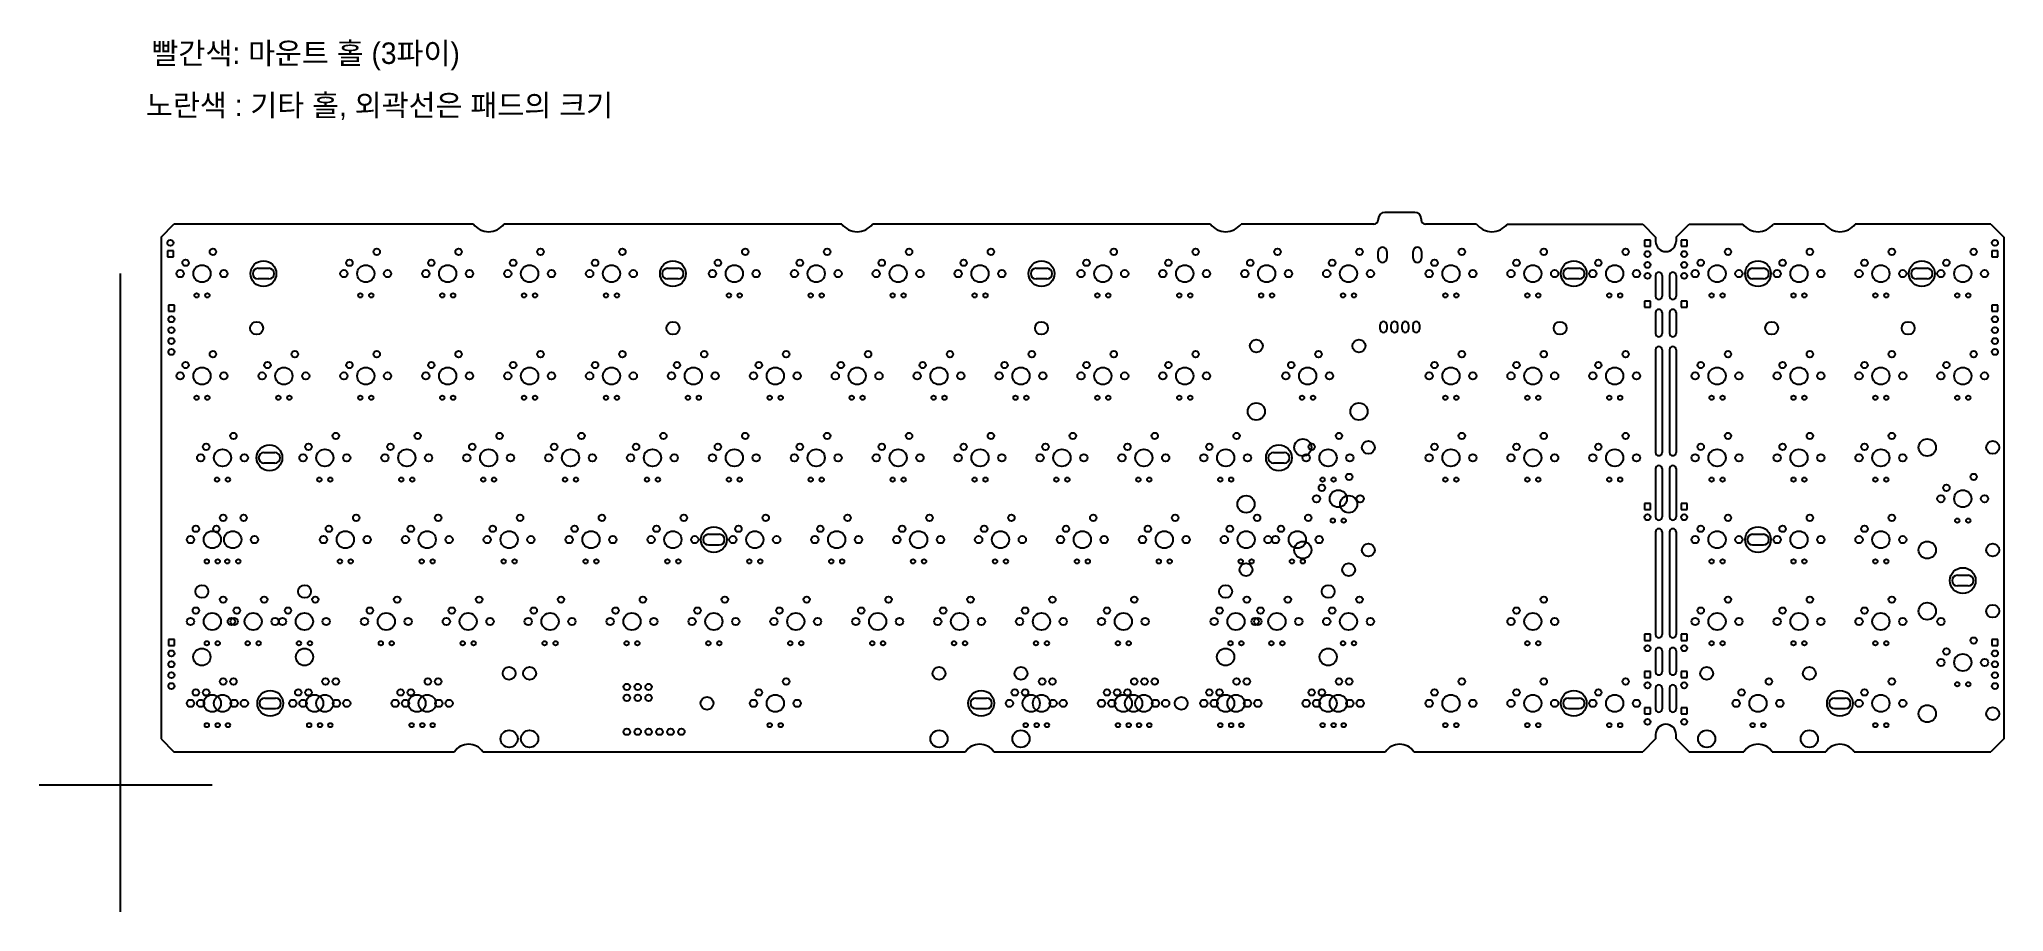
# Model space of a CAD drawing. Header units: millimetres. Extents: x -6 to 451, y -14 to 189.
import ezdxf

# ---------------------------------------------------------------- set-up
doc = ezdxf.new("R2010")
doc.units = ezdxf.units.MM
doc.layers.add('C', color=4, linetype='Continuous')
doc.layers.add('기판1.5t', color=102, linetype='Continuous')
doc.styles.get("Standard").update_dxf_attribs({"font": 'arial.ttf'})

msp = doc.modelspace()

# ---------------------------------------------------------------- linework, layer by layer
at = {"layer": 'C', "color": 3}
for p, q in [((45.12, 135.77), (47.62, 135.77)), ((47.62, 133.29), (45.12, 133.29)), ((140.37, 135.77), (142.87, 135.77)), ((142.87, 133.29), (140.37, 133.29)), ((226.09, 135.77), (228.6, 135.77)), ((228.6, 133.29), (226.09, 133.29)), ((349.92, 135.77), (352.42, 135.77)), ((352.42, 133.29), (349.92, 133.29)), ((392.78, 135.77), (395.29, 135.77)), ((395.29, 133.29), (392.78, 133.29)), ((430.88, 135.77), (433.39, 135.77)), ((433.39, 133.29), (430.88, 133.29)), ((392.78, 73.86), (395.29, 73.86)), ((395.29, 71.37), (392.78, 71.37)), ((440.41, 64.33), (442.91, 64.33)), ((442.91, 61.85), (440.41, 61.85)), ((349.92, 35.76), (352.42, 35.76)), ((352.42, 33.27), (349.92, 33.27)), ((411.83, 35.76), (414.34, 35.76)), ((414.34, 33.27), (411.83, 33.27))]:
    msp.add_line(p, q, dxfattribs=at)
at = {"layer": 'C', "color": 5}
for centre in [(46.37, 134.53), (141.62, 134.53), (227.35, 134.53), (351.17, 134.53), (394.03, 134.53), (432.13, 134.53), (394.03, 72.62), (441.66, 63.09), (351.17, 34.52), (413.08, 34.52)]:
    msp.add_circle(centre, 3, dxfattribs=at)
at = {"layer": 'C', "color": 3}
for centre, start, end in [((45.12, 134.53), 90, 270), ((47.62, 134.53), 270, 90), ((140.37, 134.53), 90, 270), ((142.87, 134.53), 270, 90), ((226.09, 134.53), 90, 270), ((228.6, 134.53), 270, 90), ((349.92, 134.53), 90, 270), ((352.42, 134.53), 270, 90), ((392.78, 134.53), 90, 270), ((395.29, 134.53), 270, 90), ((430.88, 134.53), 90, 270), ((433.39, 134.53), 270, 90), ((392.78, 72.62), 90, 270), ((395.29, 72.62), 270, 90), ((440.41, 63.09), 90, 270), ((442.91, 63.09), 270, 90), ((349.92, 34.52), 90, 270), ((352.42, 34.52), 270, 90), ((411.83, 34.52), 90, 270), ((414.34, 34.52), 270, 90)]:
    msp.add_arc(centre, 1.24, start, end, dxfattribs=at)
at = {"layer": '기판1.5t'}
for p, q in [((305.69, 147.28), (305.69, 147.05)), ((314.19, 148.78), (307.19, 148.78)), ((315.69, 147.28), (315.69, 147.05)), ((22.56, 143.05), (25.56, 146.05)), ((22.56, 143.05), (22.56, 26.26)), ((95.2, 146.05), (25.56, 146.05)), ((180.92, 146.05), (102.32, 146.05)), ((266.65, 146.05), (188.05, 146.05)), ((304.69, 146.05), (273.77, 146.05)), ((328.56, 146.05), (316.69, 146.05)), ((335.68, 146.05), (367.22, 146.05)), ((367.22, 146.05), (370.22, 143.05)), ((370.22, 143.05), (370.22, 142.05)), ((374.98, 143.05), (377.98, 146.05)), ((374.98, 143.05), (374.98, 142.05)), ((377.98, 146.05), (390.47, 146.05)), ((409.52, 146.05), (397.6, 146.05)), ((448.18, 146.05), (416.65, 146.05)), ((448.18, 146.05), (451.18, 143.05)), ((451.18, 143.05), (451.18, 26.26)), ((13.03, 134.53), (13.03, -13.99)), ((22.56, 26.26), (25.56, 23.26)), ((25.56, 23.26), (90.8, 23.26)), ((97.38, 23.26), (209.67, 23.26)), ((216.26, 23.26), (307.4, 23.26)), ((313.98, 23.26), (367.22, 23.26)), ((370.22, 26.26), (367.22, 23.26)), ((370.22, 27.26), (370.22, 26.26)), ((374.98, 26.26), (374.98, 27.26)), ((374.98, 26.26), (377.98, 23.26)), ((377.98, 23.26), (390.74, 23.26)), ((397.33, 23.26), (409.79, 23.26)), ((416.38, 23.26), (448.18, 23.26)), ((451.18, 26.26), (448.18, 23.26)), ((34.47, 15.47), (-5.77, 15.47))]:
    msp.add_line(p, q, dxfattribs=at)
at = {"layer": '기판1.5t', "color": 2}
for p, q in [((369.03, 142.33), (367.63, 142.33)), ((367.63, 142.33), (367.63, 140.93)), ((369.03, 140.93), (369.03, 142.33)), ((377.56, 142.33), (376.16, 142.33)), ((376.16, 142.33), (376.16, 140.93)), ((377.56, 140.93), (377.56, 142.33)), ((25.42, 139.86), (24.02, 139.86)), ((24.02, 139.86), (24.02, 138.46)), ((24.02, 138.46), (25.42, 138.46)), ((25.42, 138.46), (25.42, 139.86)), ((305.66, 138.11), (305.66, 139.71)), ((307.66, 139.71), (307.66, 138.11)), ((313.79, 138.11), (313.79, 139.71)), ((315.79, 139.71), (315.79, 138.11)), ((367.63, 140.93), (369.03, 140.93)), ((376.16, 140.93), (377.56, 140.93)), ((449.85, 139.86), (448.45, 139.86)), ((448.45, 139.86), (448.45, 138.46)), ((448.45, 138.46), (449.85, 138.46)), ((449.85, 138.46), (449.85, 139.86)), ((370.22, 134.1), (370.22, 129.25)), ((371.72, 134.1), (371.72, 129.25)), ((373.47, 134.1), (373.47, 129.25)), ((374.97, 134.1), (374.97, 129.25)), ((369.03, 128.15), (367.63, 128.15)), ((367.63, 128.15), (367.63, 126.75)), ((369.03, 126.75), (369.03, 128.15)), ((377.56, 128.15), (376.16, 128.15)), ((376.16, 128.15), (376.16, 126.75)), ((377.56, 126.75), (377.56, 128.15)), ((25.67, 127.16), (24.27, 127.16)), ((24.27, 127.16), (24.27, 125.76)), ((24.27, 125.76), (25.67, 125.76)), ((25.67, 125.76), (25.67, 127.16)), ((367.63, 126.75), (369.03, 126.75)), ((370.22, 125.46), (370.22, 120.61)), ((371.72, 125.46), (371.72, 120.61)), ((373.47, 125.46), (373.47, 120.61)), ((374.97, 125.46), (374.97, 120.61)), ((376.16, 126.75), (377.56, 126.75)), ((449.85, 127.16), (448.45, 127.16)), ((448.45, 127.16), (448.45, 125.76)), ((448.45, 125.76), (449.85, 125.76)), ((449.85, 125.76), (449.85, 127.16)), ((306.16, 121.62), (306.16, 122.62)), ((307.66, 122.62), (307.66, 121.62)), ((308.7, 121.62), (308.7, 122.62)), ((310.2, 122.62), (310.2, 121.62)), ((311.24, 121.62), (311.24, 122.62)), ((312.74, 122.62), (312.74, 121.62)), ((313.78, 121.62), (313.78, 122.62)), ((315.28, 122.62), (315.28, 121.62)), ((370.22, 116.82), (370.22, 92.92)), ((371.72, 116.82), (371.72, 92.92)), ((373.47, 116.82), (373.47, 92.92)), ((374.97, 116.82), (374.97, 92.92)), ((370.22, 89.14), (370.22, 77.94)), ((371.72, 89.14), (371.72, 77.94)), ((373.47, 89.14), (373.47, 77.94)), ((374.97, 89.14), (374.97, 77.94)), ((369.03, 81.06), (367.63, 81.06)), ((367.63, 81.06), (367.63, 79.66)), ((367.63, 79.66), (369.03, 79.66)), ((369.03, 79.66), (369.03, 81.06)), ((377.56, 81.06), (376.16, 81.06)), ((376.16, 81.06), (376.16, 79.66)), ((376.16, 79.66), (377.56, 79.66)), ((377.56, 79.66), (377.56, 81.06)), ((370.22, 74.41), (370.22, 50.51)), ((371.72, 74.41), (371.72, 50.51)), ((373.47, 74.41), (373.47, 50.51)), ((374.97, 74.41), (374.97, 50.51)), ((369.03, 50.58), (367.63, 50.58)), ((367.63, 50.58), (367.63, 49.18)), ((369.03, 49.18), (369.03, 50.58)), ((377.56, 50.58), (376.16, 50.58)), ((376.16, 50.58), (376.16, 49.18)), ((377.56, 49.18), (377.56, 50.58)), ((25.67, 49.39), (24.27, 49.39)), ((24.27, 49.39), (24.27, 47.99)), ((24.27, 47.99), (25.67, 47.99)), ((25.67, 47.99), (25.67, 49.39)), ((367.63, 49.18), (369.03, 49.18)), ((370.22, 46.72), (370.22, 41.87)), ((371.72, 46.72), (371.72, 41.87)), ((373.47, 46.72), (373.47, 41.87)), ((374.97, 46.72), (374.97, 41.87)), ((376.16, 49.18), (377.56, 49.18)), ((449.85, 49.39), (448.45, 49.39)), ((448.45, 49.39), (448.45, 47.99)), ((448.45, 47.99), (449.85, 47.99)), ((449.85, 47.99), (449.85, 49.39)), ((369.03, 41.95), (367.63, 41.95)), ((367.63, 41.95), (367.63, 40.55)), ((369.03, 40.55), (369.03, 41.95)), ((377.56, 41.95), (376.16, 41.95)), ((376.16, 41.95), (376.16, 40.55)), ((377.56, 40.55), (377.56, 41.95)), ((367.63, 40.55), (369.03, 40.55)), ((370.22, 38.08), (370.22, 33.23)), ((371.72, 38.08), (371.72, 33.23)), ((373.47, 38.08), (373.47, 33.23)), ((374.97, 38.08), (374.97, 33.23)), ((376.16, 40.55), (377.56, 40.55)), ((369.03, 33.44), (367.63, 33.44)), ((367.63, 33.44), (367.63, 32.04)), ((367.63, 32.04), (369.03, 32.04)), ((369.03, 32.04), (369.03, 33.44)), ((377.56, 33.44), (376.16, 33.44)), ((376.16, 33.44), (376.16, 32.04)), ((376.16, 32.04), (377.56, 32.04)), ((377.56, 32.04), (377.56, 33.44))]:
    msp.add_line(p, q, dxfattribs=at)
at = {"layer": '기판1.5t', "color": 3}
for p, q in [((46.5, 92.91), (49.01, 92.91)), ((281.33, 92.91), (283.84, 92.91)), ((49.01, 90.42), (46.5, 90.42)), ((283.84, 90.42), (281.33, 90.42)), ((149.89, 73.86), (152.4, 73.86)), ((152.4, 71.37), (149.89, 71.37)), ((46.71, 35.76), (49.21, 35.76)), ((49.21, 33.27), (46.71, 33.27)), ((212.08, 35.76), (214.59, 35.76)), ((214.59, 33.27), (212.08, 33.27)), ((349.92, 35.76), (352.42, 35.76)), ((352.42, 33.27), (349.92, 33.27))]:
    msp.add_line(p, q, dxfattribs=at)
at = {"layer": '기판1.5t', "color": 2}
for centre, radius in [((24.72, 141.7), 0.7), ((449.15, 141.7), 0.7), ((368.33, 139.09), 0.7), ((368.33, 136.55), 0.7), ((376.86, 139.09), 0.7), ((376.86, 136.55), 0.7), ((368.33, 134.01), 0.7), ((376.86, 134.01), 0.7), ((24.97, 123.92), 0.7), ((449.15, 123.92), 0.7), ((24.97, 121.38), 0.7), ((24.97, 118.84), 0.7), ((449.15, 121.38), 0.7), ((449.15, 118.84), 0.7), ((24.97, 116.3), 0.7), ((449.15, 116.3), 0.7), ((368.33, 77.82), 0.7), ((376.86, 77.82), 0.7), ((24.97, 46.15), 0.7), ((368.33, 47.34), 0.7), ((376.86, 47.34), 0.7), ((449.15, 46.15), 0.7), ((24.97, 43.61), 0.7), ((24.97, 41.07), 0.7), ((449.15, 43.61), 0.7), ((449.15, 41.07), 0.7), ((24.97, 38.53), 0.7), ((130.89, 38.33), 0.75), ((133.43, 38.33), 0.75), ((135.97, 38.33), 0.75), ((368.33, 38.71), 0.7), ((376.86, 38.71), 0.7), ((449.15, 38.53), 0.7), ((130.89, 35.79), 0.75), ((133.43, 35.79), 0.75), ((135.97, 35.79), 0.75), ((130.89, 27.91), 0.75), ((133.43, 27.91), 0.75), ((135.97, 27.91), 0.75), ((138.51, 27.91), 0.75), ((141.05, 27.91), 0.75), ((143.59, 27.91), 0.75), ((368.33, 30.2), 0.7), ((376.86, 30.2), 0.7)]:
    msp.add_circle(centre, radius, dxfattribs=at)
at = {"layer": '기판1.5t'}
for centre, radius in [((28.27, 137.07), 0.75), ((34.62, 139.61), 0.75), ((66.37, 137.07), 0.75), ((72.72, 139.61), 0.75), ((85.42, 137.07), 0.75), ((91.77, 139.61), 0.75), ((104.47, 137.07), 0.75), ((110.82, 139.61), 0.75), ((123.52, 137.07), 0.75), ((129.87, 139.61), 0.75), ((152.1, 137.07), 0.75), ((158.45, 139.61), 0.75), ((171.15, 137.07), 0.75), ((177.5, 139.61), 0.75), ((190.2, 137.07), 0.75), ((196.55, 139.61), 0.75), ((209.25, 137.07), 0.75), ((215.6, 139.61), 0.75), ((237.82, 137.07), 0.75), ((244.17, 139.61), 0.75), ((256.87, 137.07), 0.75), ((263.22, 139.61), 0.75), ((275.92, 137.07), 0.75), ((282.27, 139.61), 0.75), ((294.97, 137.07), 0.75), ((301.32, 139.61), 0.75), ((318.79, 137.07), 0.75), ((325.14, 139.61), 0.75), ((337.84, 137.07), 0.75), ((344.19, 139.61), 0.75), ((356.89, 137.07), 0.75), ((363.24, 139.61), 0.75), ((380.7, 137.07), 0.75), ((387.05, 139.61), 0.75), ((399.75, 137.07), 0.75), ((406.1, 139.61), 0.75), ((418.8, 137.07), 0.75), ((425.15, 139.61), 0.75), ((437.85, 137.07), 0.75), ((444.2, 139.61), 0.75), ((27, 134.53), 0.85), ((32.08, 134.53), 2), ((37.16, 134.53), 0.85), ((65.1, 134.53), 0.85), ((70.18, 134.53), 2), ((75.26, 134.53), 0.85), ((84.15, 134.53), 0.85), ((89.23, 134.53), 2), ((94.31, 134.53), 0.85), ((103.2, 134.53), 0.85), ((108.28, 134.53), 2), ((113.36, 134.53), 0.85), ((122.25, 134.53), 0.85), ((127.33, 134.53), 2), ((132.41, 134.53), 0.85), ((150.83, 134.53), 0.85), ((155.91, 134.53), 2), ((160.99, 134.53), 0.85), ((169.88, 134.53), 0.85), ((174.96, 134.53), 2), ((180.04, 134.53), 0.85), ((188.93, 134.53), 0.85), ((194.01, 134.53), 2), ((199.09, 134.53), 0.85), ((207.98, 134.53), 0.85), ((213.06, 134.53), 2), ((218.14, 134.53), 0.85), ((236.55, 134.53), 0.85), ((241.63, 134.53), 2), ((246.71, 134.53), 0.85), ((255.6, 134.53), 0.85), ((260.68, 134.53), 2), ((265.76, 134.53), 0.85), ((274.65, 134.53), 0.85), ((279.73, 134.53), 2), ((284.81, 134.53), 0.85), ((293.7, 134.53), 0.85), ((298.78, 134.53), 2), ((303.86, 134.53), 0.85), ((317.52, 134.53), 0.85), ((322.6, 134.53), 2), ((327.68, 134.53), 0.85), ((336.57, 134.53), 0.85), ((341.65, 134.53), 2), ((346.73, 134.53), 0.85), ((355.62, 134.53), 0.85), ((360.7, 134.53), 2), ((365.78, 134.53), 0.85), ((379.43, 134.53), 0.85), ((384.51, 134.53), 2), ((389.59, 134.53), 0.85), ((398.48, 134.53), 0.85), ((403.56, 134.53), 2), ((408.64, 134.53), 0.85), ((417.53, 134.53), 0.85), ((422.61, 134.53), 2), ((427.69, 134.53), 0.85), ((436.58, 134.53), 0.85), ((441.66, 134.53), 2), ((446.74, 134.53), 0.85), ((30.81, 129.45), 0.5), ((33.35, 129.45), 0.5), ((68.91, 129.45), 0.5), ((71.45, 129.45), 0.5), ((87.96, 129.45), 0.5), ((90.5, 129.45), 0.5), ((107.01, 129.45), 0.5), ((109.55, 129.45), 0.5), ((126.06, 129.45), 0.5), ((128.6, 129.45), 0.5), ((154.64, 129.45), 0.5), ((157.18, 129.45), 0.5), ((173.69, 129.45), 0.5), ((176.23, 129.45), 0.5), ((192.74, 129.45), 0.5), ((195.28, 129.45), 0.5), ((211.79, 129.45), 0.5), ((214.33, 129.45), 0.5), ((240.36, 129.45), 0.5), ((242.9, 129.45), 0.5), ((259.41, 129.45), 0.5), ((261.95, 129.45), 0.5), ((278.46, 129.45), 0.5), ((281, 129.45), 0.5), ((297.51, 129.45), 0.5), ((300.05, 129.45), 0.5), ((321.33, 129.45), 0.5), ((323.87, 129.45), 0.5), ((340.38, 129.45), 0.5), ((342.92, 129.45), 0.5), ((359.43, 129.45), 0.5), ((361.97, 129.45), 0.5), ((383.24, 129.45), 0.5), ((385.78, 129.45), 0.5), ((402.29, 129.45), 0.5), ((404.83, 129.45), 0.5), ((421.34, 129.45), 0.5), ((423.88, 129.45), 0.5), ((440.39, 129.45), 0.5), ((442.93, 129.45), 0.5), ((277.32, 117.7), 1.5), ((301.2, 117.7), 1.5), ((34.62, 115.8), 0.75), ((53.67, 115.8), 0.75), ((72.72, 115.8), 0.75), ((91.77, 115.8), 0.75), ((110.82, 115.8), 0.75), ((129.87, 115.8), 0.75), ((148.92, 115.8), 0.75), ((167.97, 115.8), 0.75), ((187.02, 115.8), 0.75), ((206.07, 115.8), 0.75), ((225.12, 115.8), 0.75), ((244.17, 115.8), 0.75), ((263.22, 115.8), 0.75), ((291.8, 115.8), 0.75), ((325.14, 115.8), 0.75), ((344.19, 115.8), 0.75), ((363.24, 115.8), 0.75), ((387.05, 115.8), 0.75), ((406.1, 115.8), 0.75), ((425.15, 115.8), 0.75), ((444.2, 115.8), 0.75), ((27, 110.72), 0.85), ((28.27, 113.26), 0.75), ((32.08, 110.72), 2), ((37.16, 110.72), 0.85), ((46.05, 110.72), 0.85), ((47.32, 113.26), 0.75), ((51.13, 110.72), 2), ((56.21, 110.72), 0.85), ((65.1, 110.72), 0.85), ((66.37, 113.26), 0.75), ((70.18, 110.72), 2), ((75.26, 110.72), 0.85), ((84.15, 110.72), 0.85), ((85.42, 113.26), 0.75), ((89.23, 110.72), 2), ((94.31, 110.72), 0.85), ((103.2, 110.72), 0.85), ((104.47, 113.26), 0.75), ((108.28, 110.72), 2), ((113.36, 110.72), 0.85), ((122.25, 110.72), 0.85), ((123.52, 113.26), 0.75), ((127.33, 110.72), 2), ((132.41, 110.72), 0.85), ((141.3, 110.72), 0.85), ((142.57, 113.26), 0.75), ((146.38, 110.72), 2), ((151.46, 110.72), 0.85), ((160.35, 110.72), 0.85), ((161.62, 113.26), 0.75), ((165.43, 110.72), 2), ((170.51, 110.72), 0.85), ((179.4, 110.72), 0.85), ((180.67, 113.26), 0.75), ((184.48, 110.72), 2), ((189.56, 110.72), 0.85), ((198.45, 110.72), 0.85), ((199.72, 113.26), 0.75), ((203.53, 110.72), 2), ((208.61, 110.72), 0.85), ((217.5, 110.72), 0.85), ((218.77, 113.26), 0.75), ((222.58, 110.72), 2), ((227.66, 110.72), 0.85), ((236.55, 110.72), 0.85), ((237.82, 113.26), 0.75), ((241.63, 110.72), 2), ((246.71, 110.72), 0.85), ((255.6, 110.72), 0.85), ((256.87, 113.26), 0.75), ((260.68, 110.72), 2), ((265.76, 110.72), 0.85), ((284.18, 110.72), 0.85), ((285.45, 113.26), 0.75), ((289.26, 110.72), 2), ((294.34, 110.72), 0.85), ((317.52, 110.72), 0.85), ((318.79, 113.26), 0.75), ((322.6, 110.72), 2), ((327.68, 110.72), 0.85), ((336.57, 110.72), 0.85), ((337.84, 113.26), 0.75), ((341.65, 110.72), 2), ((346.73, 110.72), 0.85), ((355.62, 110.72), 0.85), ((356.89, 113.26), 0.75), ((360.7, 110.72), 2), ((365.78, 110.72), 0.85), ((379.43, 110.72), 0.85), ((380.7, 113.26), 0.75), ((384.51, 110.72), 2), ((389.59, 110.72), 0.85), ((398.48, 110.72), 0.85), ((399.75, 113.26), 0.75), ((403.56, 110.72), 2), ((408.64, 110.72), 0.85), ((417.53, 110.72), 0.85), ((418.8, 113.26), 0.75), ((422.61, 110.72), 2), ((427.69, 110.72), 0.85), ((436.58, 110.72), 0.85), ((437.85, 113.26), 0.75), ((441.66, 110.72), 2), ((446.74, 110.72), 0.85), ((30.81, 105.64), 0.5), ((33.35, 105.64), 0.5), ((49.86, 105.64), 0.5), ((52.4, 105.64), 0.5), ((68.91, 105.64), 0.5), ((71.45, 105.64), 0.5), ((87.96, 105.64), 0.5), ((90.5, 105.64), 0.5), ((107.01, 105.64), 0.5), ((109.55, 105.64), 0.5), ((126.06, 105.64), 0.5), ((128.6, 105.64), 0.5), ((145.11, 105.64), 0.5), ((147.65, 105.64), 0.5), ((164.16, 105.64), 0.5), ((166.7, 105.64), 0.5), ((183.21, 105.64), 0.5), ((185.75, 105.64), 0.5), ((202.26, 105.64), 0.5), ((204.8, 105.64), 0.5), ((221.31, 105.64), 0.5), ((223.85, 105.64), 0.5), ((240.36, 105.64), 0.5), ((242.9, 105.64), 0.5), ((259.41, 105.64), 0.5), ((261.95, 105.64), 0.5), ((287.99, 105.64), 0.5), ((290.53, 105.64), 0.5), ((321.33, 105.64), 0.5), ((323.87, 105.64), 0.5), ((340.38, 105.64), 0.5), ((342.92, 105.64), 0.5), ((359.43, 105.64), 0.5), ((361.97, 105.64), 0.5), ((383.24, 105.64), 0.5), ((385.78, 105.64), 0.5), ((402.29, 105.64), 0.5), ((404.83, 105.64), 0.5), ((421.34, 105.64), 0.5), ((423.88, 105.64), 0.5), ((440.39, 105.64), 0.5), ((442.93, 105.64), 0.5), ((277.32, 102.46), 2), ((301.2, 102.46), 2), ((39.39, 96.75), 0.75), ((63.2, 96.75), 0.75), ((82.25, 96.75), 0.75), ((101.3, 96.75), 0.75), ((120.35, 96.75), 0.75), ((139.4, 96.75), 0.75), ((158.45, 96.75), 0.75), ((177.5, 96.75), 0.75), ((196.55, 96.75), 0.75), ((215.6, 96.75), 0.75), ((234.65, 96.75), 0.75), ((253.7, 96.75), 0.75), ((272.75, 96.75), 0.75), ((288.15, 94.08), 2), ((296.56, 96.75), 0.75), ((325.14, 96.75), 0.75), ((344.19, 96.75), 0.75), ((363.24, 96.75), 0.75), ((387.05, 96.75), 0.75), ((406.1, 96.75), 0.75), ((425.15, 96.75), 0.75), ((433.4, 94.08), 2), ((31.77, 91.67), 0.85), ((33.04, 94.21), 0.75), ((36.85, 91.67), 2), ((41.93, 91.67), 0.85), ((55.58, 91.67), 0.85), ((56.85, 94.21), 0.75), ((60.66, 91.67), 2), ((65.74, 91.67), 0.85), ((74.63, 91.67), 0.85), ((75.9, 94.21), 0.75), ((79.71, 91.67), 2), ((84.79, 91.67), 0.85), ((93.68, 91.67), 0.85), ((94.95, 94.21), 0.75), ((98.76, 91.67), 2), ((103.84, 91.67), 0.85), ((112.73, 91.67), 0.85), ((114, 94.21), 0.75), ((117.81, 91.67), 2), ((122.89, 91.67), 0.85), ((131.78, 91.67), 0.85), ((133.05, 94.21), 0.75), ((136.86, 91.67), 2), ((141.94, 91.67), 0.85), ((150.83, 91.67), 0.85), ((152.1, 94.21), 0.75), ((155.91, 91.67), 2), ((160.99, 91.67), 0.85), ((169.88, 91.67), 0.85), ((171.15, 94.21), 0.75), ((174.96, 91.67), 2), ((180.04, 91.67), 0.85), ((188.93, 91.67), 0.85), ((190.2, 94.21), 0.75), ((194.01, 91.67), 2), ((199.09, 91.67), 0.85), ((207.98, 91.67), 0.85), ((209.25, 94.21), 0.75), ((213.06, 91.67), 2), ((218.14, 91.67), 0.85), ((227.03, 91.67), 0.85), ((228.3, 94.21), 0.75), ((232.11, 91.67), 2), ((237.19, 91.67), 0.85), ((246.08, 91.67), 0.85), ((247.35, 94.21), 0.75), ((251.16, 91.67), 2), ((256.24, 91.67), 0.85), ((265.13, 91.67), 0.85), ((266.4, 94.21), 0.75), ((270.21, 91.67), 2), ((275.29, 91.67), 0.85), ((288.94, 91.67), 0.85), ((290.21, 94.21), 0.75), ((294.02, 91.67), 2), ((299.1, 91.67), 0.85), ((303.39, 94.08), 1.5), ((317.52, 91.67), 0.85), ((318.79, 94.21), 0.75), ((322.6, 91.67), 2), ((327.68, 91.67), 0.85), ((336.57, 91.67), 0.85), ((337.84, 94.21), 0.75), ((341.65, 91.67), 2), ((346.73, 91.67), 0.85), ((355.62, 91.67), 0.85), ((356.89, 94.21), 0.75), ((360.7, 91.67), 2), ((365.78, 91.67), 0.85), ((379.43, 91.67), 0.85), ((380.7, 94.21), 0.75), ((384.51, 91.67), 2), ((389.59, 91.67), 0.85), ((398.48, 91.67), 0.85), ((399.75, 94.21), 0.75), ((403.56, 91.67), 2), ((408.64, 91.67), 0.85), ((417.53, 91.67), 0.85), ((418.8, 94.21), 0.75), ((422.61, 91.67), 2), ((427.69, 91.67), 0.85), ((448.64, 94.08), 1.5), ((35.58, 86.59), 0.5), ((38.12, 86.59), 0.5), ((59.39, 86.59), 0.5), ((61.93, 86.59), 0.5), ((78.44, 86.59), 0.5), ((80.98, 86.59), 0.5), ((97.49, 86.59), 0.5), ((100.03, 86.59), 0.5), ((116.54, 86.59), 0.5), ((119.08, 86.59), 0.5), ((135.59, 86.59), 0.5), ((138.13, 86.59), 0.5), ((154.64, 86.59), 0.5), ((157.18, 86.59), 0.5), ((173.69, 86.59), 0.5), ((176.23, 86.59), 0.5), ((192.74, 86.59), 0.5), ((195.28, 86.59), 0.5), ((211.79, 86.59), 0.5), ((214.33, 86.59), 0.5), ((230.84, 86.59), 0.5), ((233.38, 86.59), 0.5), ((249.89, 86.59), 0.5), ((252.43, 86.59), 0.5), ((268.94, 86.59), 0.5), ((271.48, 86.59), 0.5), ((292.75, 86.59), 0.5), ((295.29, 86.59), 0.5), ((298.94, 87.22), 0.75), ((321.33, 86.59), 0.5), ((323.87, 86.59), 0.5), ((340.38, 86.59), 0.5), ((342.92, 86.59), 0.5), ((359.43, 86.59), 0.5), ((361.97, 86.59), 0.5), ((383.24, 86.59), 0.5), ((385.78, 86.59), 0.5), ((402.29, 86.59), 0.5), ((404.83, 86.59), 0.5), ((421.34, 86.59), 0.5), ((423.88, 86.59), 0.5), ((444.2, 87.22), 0.75), ((274.94, 80.87), 2), ((291.32, 82.14), 0.85), ((292.59, 84.68), 0.75), ((296.4, 82.14), 2), ((298.82, 80.87), 2), ((301.48, 82.14), 0.85), ((436.58, 82.14), 0.85), ((437.85, 84.68), 0.75), ((441.66, 82.14), 2), ((446.74, 82.14), 0.85), ((37.01, 77.7), 0.75), ((41.77, 77.7), 0.75), ((67.96, 77.7), 0.75), ((87.01, 77.7), 0.75), ((106.06, 77.7), 0.75), ((125.11, 77.7), 0.75), ((144.16, 77.7), 0.75), ((163.21, 77.7), 0.75), ((182.26, 77.7), 0.75), ((201.31, 77.7), 0.75), ((220.36, 77.7), 0.75), ((239.41, 77.7), 0.75), ((258.46, 77.7), 0.75), ((277.51, 77.7), 0.75), ((289.42, 77.7), 0.75), ((387.05, 77.7), 0.75), ((406.1, 77.7), 0.75), ((425.15, 77.7), 0.75), ((29.39, 72.62), 0.85), ((30.66, 75.16), 0.75), ((34.47, 72.62), 2), ((35.42, 75.16), 0.75), ((39.23, 72.62), 2), ((44.31, 72.62), 0.85), ((60.34, 72.62), 0.85), ((61.61, 75.16), 0.75), ((65.42, 72.62), 2), ((70.5, 72.62), 0.85), ((79.39, 72.62), 0.85), ((80.66, 75.16), 0.75), ((84.47, 72.62), 2), ((89.55, 72.62), 0.85), ((98.44, 72.62), 0.85), ((99.71, 75.16), 0.75), ((103.52, 72.62), 2), ((108.6, 72.62), 0.85), ((117.49, 72.62), 0.85), ((118.76, 75.16), 0.75), ((122.57, 72.62), 2), ((127.65, 72.62), 0.85), ((136.54, 72.62), 0.85), ((137.81, 75.16), 0.75), ((141.62, 72.62), 2), ((146.7, 72.62), 0.85), ((155.59, 72.62), 0.85), ((156.86, 75.16), 0.75), ((160.67, 72.62), 2), ((165.75, 72.62), 0.85), ((174.64, 72.62), 0.85), ((175.91, 75.16), 0.75), ((179.72, 72.62), 2), ((184.8, 72.62), 0.85), ((193.69, 72.62), 0.85), ((194.96, 75.16), 0.75), ((198.77, 72.62), 2), ((203.85, 72.62), 0.85), ((212.74, 72.62), 0.85), ((214.01, 75.16), 0.75), ((217.82, 72.62), 2), ((222.9, 72.62), 0.85), ((231.79, 72.62), 0.85), ((233.06, 75.16), 0.75), ((236.87, 72.62), 2), ((241.95, 72.62), 0.85), ((250.84, 72.62), 0.85), ((252.11, 75.16), 0.75), ((255.92, 72.62), 2), ((261, 72.62), 0.85), ((269.89, 72.62), 0.85), ((271.16, 75.16), 0.75), ((274.97, 72.62), 2), ((280.05, 72.62), 0.85), ((281.8, 72.62), 0.85), ((283.07, 75.16), 0.75), ((286.88, 72.62), 2), ((291.96, 72.62), 0.85), ((295.13, 77.06), 0.5), ((297.67, 77.06), 0.5), ((379.43, 72.62), 0.85), ((380.7, 75.16), 0.75), ((384.51, 72.62), 2), ((389.59, 72.62), 0.85), ((398.48, 72.62), 0.85), ((399.75, 75.16), 0.75), ((403.56, 72.62), 2), ((408.64, 72.62), 0.85), ((417.53, 72.62), 0.85), ((418.8, 75.16), 0.75), ((422.61, 72.62), 2), ((427.69, 72.62), 0.85), ((440.39, 77.06), 0.5), ((442.93, 77.06), 0.5), ((288.15, 70.2), 2), ((303.39, 70.2), 1.5), ((433.4, 70.2), 2), ((448.64, 70.2), 1.5), ((33.2, 67.54), 0.5), ((35.74, 67.54), 0.5), ((37.96, 67.54), 0.5), ((40.5, 67.54), 0.5), ((64.15, 67.54), 0.5), ((66.69, 67.54), 0.5), ((83.2, 67.54), 0.5), ((85.74, 67.54), 0.5), ((102.25, 67.54), 0.5), ((104.79, 67.54), 0.5), ((121.3, 67.54), 0.5), ((123.84, 67.54), 0.5), ((140.35, 67.54), 0.5), ((142.89, 67.54), 0.5), ((159.4, 67.54), 0.5), ((161.94, 67.54), 0.5), ((178.45, 67.54), 0.5), ((180.99, 67.54), 0.5), ((197.5, 67.54), 0.5), ((200.04, 67.54), 0.5), ((216.55, 67.54), 0.5), ((219.09, 67.54), 0.5), ((235.6, 67.54), 0.5), ((238.14, 67.54), 0.5), ((254.65, 67.54), 0.5), ((257.19, 67.54), 0.5), ((273.7, 67.54), 0.5), ((274.94, 65.63), 1.5), ((276.24, 67.54), 0.5), ((285.61, 67.54), 0.5), ((288.15, 67.54), 0.5), ((298.82, 65.63), 1.5), ((383.24, 67.54), 0.5), ((385.78, 67.54), 0.5), ((402.29, 67.54), 0.5), ((404.83, 67.54), 0.5), ((421.34, 67.54), 0.5), ((423.88, 67.54), 0.5), ((32.05, 60.55), 1.5), ((55.93, 60.55), 1.5), ((270.18, 60.55), 1.5), ((294.05, 60.55), 1.5), ((30.66, 56.11), 0.75), ((34.47, 53.57), 2), ((37.01, 58.65), 0.75), ((40.18, 56.11), 0.75), ((43.99, 53.57), 2), ((46.53, 58.65), 0.75), ((52.09, 56.11), 0.75), ((55.9, 53.57), 2), ((58.44, 58.65), 0.75), ((71.14, 56.11), 0.75), ((74.95, 53.57), 2), ((77.49, 58.65), 0.75), ((90.19, 56.11), 0.75), ((94, 53.57), 2), ((96.54, 58.65), 0.75), ((109.24, 56.11), 0.75), ((113.05, 53.57), 2), ((115.59, 58.65), 0.75), ((128.29, 56.11), 0.75), ((132.1, 53.57), 2), ((134.64, 58.65), 0.75), ((147.34, 56.11), 0.75), ((151.15, 53.57), 2), ((153.69, 58.65), 0.75), ((166.39, 56.11), 0.75), ((170.2, 53.57), 2), ((172.74, 58.65), 0.75), ((185.44, 56.11), 0.75), ((189.25, 53.57), 2), ((191.79, 58.65), 0.75), ((204.49, 56.11), 0.75), ((208.3, 53.57), 2), ((210.84, 58.65), 0.75), ((223.54, 56.11), 0.75), ((227.35, 53.57), 2), ((229.89, 58.65), 0.75), ((242.59, 56.11), 0.75), ((246.4, 53.57), 2), ((248.94, 58.65), 0.75), ((268.78, 56.11), 0.75), ((272.59, 53.57), 2), ((275.13, 58.65), 0.75), ((278.31, 56.11), 0.75), ((282.12, 53.57), 2), ((284.66, 58.65), 0.75), ((294.97, 56.11), 0.75), ((298.78, 53.57), 2), ((301.32, 58.65), 0.75), ((337.84, 56.11), 0.75), ((341.65, 53.57), 2), ((344.19, 58.65), 0.75), ((380.7, 56.11), 0.75), ((384.51, 53.57), 2), ((387.05, 58.65), 0.75), ((399.75, 56.11), 0.75), ((403.56, 53.57), 2), ((406.1, 58.65), 0.75), ((418.8, 56.11), 0.75), ((422.61, 53.57), 2), ((425.15, 58.65), 0.75), ((433.4, 55.98), 2), ((448.64, 55.98), 1.5), ((29.39, 53.57), 0.85), ((38.91, 53.57), 0.85), ((39.55, 53.57), 0.85), ((49.07, 53.57), 0.85), ((50.82, 53.57), 0.85), ((60.98, 53.57), 0.85), ((69.87, 53.57), 0.85), ((80.03, 53.57), 0.85), ((88.92, 53.57), 0.85), ((99.08, 53.57), 0.85), ((107.97, 53.57), 0.85), ((118.13, 53.57), 0.85), ((127.02, 53.57), 0.85), ((137.18, 53.57), 0.85), ((146.07, 53.57), 0.85), ((156.23, 53.57), 0.85), ((165.12, 53.57), 0.85), ((175.28, 53.57), 0.85), ((184.17, 53.57), 0.85), ((194.33, 53.57), 0.85), ((203.22, 53.57), 0.85), ((213.38, 53.57), 0.85), ((222.27, 53.57), 0.85), ((232.43, 53.57), 0.85), ((241.32, 53.57), 0.85), ((251.48, 53.57), 0.85), ((267.51, 53.57), 0.85), ((277.04, 53.57), 0.85), ((277.67, 53.57), 0.85), ((287.2, 53.57), 0.85), ((293.7, 53.57), 0.85), ((303.86, 53.57), 0.85), ((336.57, 53.57), 0.85), ((346.73, 53.57), 0.85), ((379.43, 53.57), 0.85), ((389.59, 53.57), 0.85), ((398.48, 53.57), 0.85), ((408.64, 53.57), 0.85), ((417.53, 53.57), 0.85), ((427.69, 53.57), 0.85), ((436.58, 53.57), 0.85), ((32.05, 45.31), 2), ((33.2, 48.49), 0.5), ((35.74, 48.49), 0.5), ((42.72, 48.49), 0.5), ((45.26, 48.49), 0.5), ((55.93, 45.31), 2), ((54.63, 48.49), 0.5), ((57.17, 48.49), 0.5), ((73.68, 48.49), 0.5), ((76.22, 48.49), 0.5), ((92.73, 48.49), 0.5), ((95.27, 48.49), 0.5), ((111.78, 48.49), 0.5), ((114.32, 48.49), 0.5), ((130.83, 48.49), 0.5), ((133.37, 48.49), 0.5), ((149.88, 48.49), 0.5), ((152.42, 48.49), 0.5), ((168.93, 48.49), 0.5), ((171.47, 48.49), 0.5), ((187.98, 48.49), 0.5), ((190.52, 48.49), 0.5), ((207.03, 48.49), 0.5), ((209.57, 48.49), 0.5), ((226.08, 48.49), 0.5), ((228.62, 48.49), 0.5), ((245.13, 48.49), 0.5), ((247.67, 48.49), 0.5), ((270.18, 45.31), 2), ((271.32, 48.49), 0.5), ((273.86, 48.49), 0.5), ((280.85, 48.49), 0.5), ((283.39, 48.49), 0.5), ((294.05, 45.31), 2), ((297.51, 48.49), 0.5), ((300.05, 48.49), 0.5), ((340.38, 48.49), 0.5), ((342.92, 48.49), 0.5), ((383.24, 48.49), 0.5), ((385.78, 48.49), 0.5), ((402.29, 48.49), 0.5), ((404.83, 48.49), 0.5), ((421.34, 48.49), 0.5), ((423.88, 48.49), 0.5), ((437.85, 46.58), 0.75), ((441.66, 44.04), 2), ((444.2, 49.12), 0.75), ((103.52, 41.5), 1.5), ((108.28, 41.5), 1.5), ((203.53, 41.5), 1.5), ((222.58, 41.5), 1.5), ((382.1, 41.5), 1.5), ((405.97, 41.5), 1.5), ((436.58, 44.04), 0.85), ((446.74, 44.04), 0.85), ((30.66, 37.06), 0.75), ((33.04, 37.06), 0.75), ((37.01, 39.6), 0.75), ((39.39, 39.6), 0.75), ((54.47, 37.06), 0.75), ((56.85, 37.06), 0.75), ((60.82, 39.6), 0.75), ((63.2, 39.6), 0.75), ((78.28, 37.06), 0.75), ((80.66, 37.06), 0.75), ((84.63, 39.6), 0.75), ((87.01, 39.6), 0.75), ((161.62, 37.06), 0.75), ((167.97, 39.6), 0.75), ((221.16, 37.06), 0.75), ((223.54, 37.06), 0.75), ((227.51, 39.6), 0.75), ((229.89, 39.6), 0.75), ((242.59, 37.06), 0.75), ((244.97, 37.06), 0.75), ((247.35, 37.06), 0.75), ((248.94, 39.6), 0.75), ((251.32, 39.6), 0.75), ((253.7, 39.6), 0.75), ((266.4, 37.06), 0.75), ((268.78, 37.06), 0.75), ((272.75, 39.6), 0.75), ((275.13, 39.6), 0.75), ((290.21, 37.06), 0.75), ((292.59, 37.06), 0.75), ((296.56, 39.6), 0.75), ((298.94, 39.6), 0.75), ((318.79, 37.06), 0.75), ((325.14, 39.6), 0.75), ((337.84, 37.06), 0.75), ((344.19, 39.6), 0.75), ((356.89, 37.06), 0.75), ((363.24, 39.6), 0.75), ((390.22, 37.06), 0.75), ((396.57, 39.6), 0.75), ((418.8, 37.06), 0.75), ((425.15, 39.6), 0.75), ((440.39, 38.96), 0.5), ((442.93, 38.96), 0.5), ((29.39, 34.52), 0.85), ((31.77, 34.52), 0.85), ((34.47, 34.52), 2), ((36.85, 34.52), 2), ((39.55, 34.52), 0.85), ((41.93, 34.52), 0.85), ((53.2, 34.52), 0.85), ((55.58, 34.52), 0.85), ((58.28, 34.52), 2), ((60.66, 34.52), 2), ((63.36, 34.52), 0.85), ((65.74, 34.52), 0.85), ((77.01, 34.52), 0.85), ((79.39, 34.52), 0.85), ((82.09, 34.52), 2), ((84.47, 34.52), 2), ((87.17, 34.52), 0.85), ((89.55, 34.52), 0.85), ((160.35, 34.52), 0.85), ((165.43, 34.52), 2), ((170.51, 34.52), 0.85), ((219.89, 34.52), 0.85), ((224.97, 34.52), 2), ((227.35, 34.52), 2), ((230.05, 34.52), 0.85), ((232.43, 34.52), 0.85), ((241.32, 34.52), 0.85), ((243.7, 34.52), 0.85), ((246.4, 34.52), 2), ((248.78, 34.52), 2), ((251.16, 34.52), 2), ((253.86, 34.52), 0.85), ((256.24, 34.52), 0.85), ((265.13, 34.52), 0.85), ((267.51, 34.52), 0.85), ((270.21, 34.52), 2), ((272.59, 34.52), 2), ((275.29, 34.52), 0.85), ((277.67, 34.52), 0.85), ((288.94, 34.52), 0.85), ((291.32, 34.52), 0.85), ((294.02, 34.52), 2), ((296.4, 34.52), 2), ((299.1, 34.52), 0.85), ((301.48, 34.52), 0.85), ((317.52, 34.52), 0.85), ((322.6, 34.52), 2), ((327.68, 34.52), 0.85), ((336.57, 34.52), 0.85), ((341.65, 34.52), 2), ((346.73, 34.52), 0.85), ((355.62, 34.52), 0.85), ((360.7, 34.52), 2), ((365.78, 34.52), 0.85), ((388.95, 34.52), 0.85), ((394.03, 34.52), 2), ((399.11, 34.52), 0.85), ((417.53, 34.52), 0.85), ((422.61, 34.52), 2), ((427.69, 34.52), 0.85), ((433.4, 32.1), 2), ((448.64, 32.1), 1.5), ((33.2, 29.44), 0.5), ((35.74, 29.44), 0.5), ((38.12, 29.44), 0.5), ((57.01, 29.44), 0.5), ((59.55, 29.44), 0.5), ((61.93, 29.44), 0.5), ((80.82, 29.44), 0.5), ((83.36, 29.44), 0.5), ((85.74, 29.44), 0.5), ((103.52, 26.26), 2), ((108.28, 26.26), 2), ((164.16, 29.44), 0.5), ((166.7, 29.44), 0.5), ((203.53, 26.26), 2), ((222.58, 26.26), 2), ((223.7, 29.44), 0.5), ((226.24, 29.44), 0.5), ((228.62, 29.44), 0.5), ((245.13, 29.44), 0.5), ((247.67, 29.44), 0.5), ((250.05, 29.44), 0.5), ((252.43, 29.44), 0.5), ((268.94, 29.44), 0.5), ((271.48, 29.44), 0.5), ((273.86, 29.44), 0.5), ((292.75, 29.44), 0.5), ((295.29, 29.44), 0.5), ((297.67, 29.44), 0.5), ((321.33, 29.44), 0.5), ((323.87, 29.44), 0.5), ((340.38, 29.44), 0.5), ((342.92, 29.44), 0.5), ((359.43, 29.44), 0.5), ((361.97, 29.44), 0.5), ((382.1, 26.26), 2), ((392.76, 29.44), 0.5), ((395.3, 29.44), 0.5), ((405.97, 26.26), 2), ((421.34, 29.44), 0.5), ((423.88, 29.44), 0.5)]:
    msp.add_circle(centre, radius, dxfattribs=at)
at = {"layer": '기판1.5t', "color": 1}
for centre in [(44.78, 121.83), (141.62, 121.83), (227.35, 121.83), (348, 121.83), (397.21, 121.83), (428.96, 121.83), (149.56, 34.52), (259.86, 34.52)]:
    msp.add_circle(centre, 1.5, dxfattribs=at)
at = {"layer": '기판1.5t', "color": 5}
for centre in [(47.76, 91.67), (282.59, 91.67), (151.15, 72.62), (47.96, 34.52), (213.34, 34.52), (351.17, 34.52)]:
    msp.add_circle(centre, 3, dxfattribs=at)
at = {"layer": '기판1.5t'}
for centre, radius, start, end in [((304.69, 147.05), 1, 270, 0), ((307.19, 147.28), 1.5, 90, 180), ((314.19, 147.28), 1.5, 0, 90), ((316.69, 147.05), 1, 180, 270), ((98.76, 148.8), 4.5, 217.6699, 322.3301), ((184.48, 148.8), 4.5, 217.6699, 322.3301), ((270.21, 148.8), 4.5, 217.6699, 322.3301), ((332.12, 148.8), 4.5, 217.6699, 322.3301), ((372.6, 142.05), 2.38, 180, 0), ((394.03, 148.8), 4.5, 217.6699, 322.3301), ((413.08, 148.8), 4.5, 217.6699, 322.3301), ((372.6, 27.26), 2.38, 360, 180), ((94.09, 20.99), 4, 34.5761, 145.4239), ((212.97, 20.99), 4, 34.5761, 145.4239), ((310.69, 20.99), 4, 34.5761, 145.4239), ((394.03, 20.99), 4, 34.5761, 145.4239), ((413.08, 20.99), 4, 34.5761, 145.4239)]:
    msp.add_arc(centre, radius, start, end, dxfattribs=at)
at = {"layer": '기판1.5t', "color": 2}
for centre, radius, start, end in [((306.66, 139.71), 1, 0, 180), ((306.66, 138.11), 1, 180, 0), ((314.79, 139.71), 1, 0, 180), ((314.79, 138.11), 1, 180, 0), ((370.97, 134.1), 0.75, 0, 180), ((374.22, 134.1), 0.75, 0, 180), ((370.97, 129.25), 0.75, 180, 0), ((374.22, 129.25), 0.75, 180, 0), ((370.97, 125.46), 0.75, 0, 180), ((374.22, 125.46), 0.75, 0, 180), ((306.91, 122.62), 0.75, 0, 180), ((306.91, 121.62), 0.75, 180, 0), ((309.45, 122.62), 0.75, 0, 180), ((309.45, 121.62), 0.75, 180, 0), ((311.99, 122.62), 0.75, 0, 180), ((311.99, 121.62), 0.75, 180, 0), ((314.53, 122.62), 0.75, 0, 180), ((314.53, 121.62), 0.75, 180, 0), ((370.97, 120.61), 0.75, 180, 0), ((374.22, 120.61), 0.75, 180, 0), ((370.97, 116.82), 0.75, 0, 180), ((374.22, 116.82), 0.75, 0, 180), ((370.97, 92.92), 0.75, 180, 0), ((374.22, 92.92), 0.75, 180, 0), ((370.97, 89.14), 0.75, 0, 180), ((374.22, 89.14), 0.75, 0, 180), ((370.97, 77.94), 0.75, 180, 0), ((374.22, 77.94), 0.75, 180, 0), ((370.97, 74.41), 0.75, 0, 180), ((374.22, 74.41), 0.75, 0, 180), ((370.97, 50.51), 0.75, 180, 0), ((374.22, 50.51), 0.75, 180, 0), ((370.97, 46.72), 0.75, 0, 180), ((374.22, 46.72), 0.75, 0, 180), ((370.97, 41.87), 0.75, 180, 0), ((374.22, 41.87), 0.75, 180, 0), ((370.97, 38.08), 0.75, 0, 180), ((374.22, 38.08), 0.75, 0, 180), ((370.97, 33.23), 0.75, 180, 0), ((374.22, 33.23), 0.75, 180, 0)]:
    msp.add_arc(centre, radius, start, end, dxfattribs=at)
at = {"layer": '기판1.5t', "color": 3}
for centre, start, end in [((46.5, 91.67), 90, 270), ((49.01, 91.67), 270, 90), ((281.33, 91.67), 90, 270), ((283.84, 91.67), 270, 90), ((149.89, 72.62), 90, 270), ((152.4, 72.62), 270, 90), ((46.71, 34.52), 90, 270), ((49.21, 34.52), 270, 90), ((212.08, 34.52), 90, 270), ((214.59, 34.52), 270, 90), ((349.92, 34.52), 90, 270), ((352.42, 34.52), 270, 90)]:
    msp.add_arc(centre, 1.24, start, end, dxfattribs=at)

# ---------------------------------------------------------------- texts
at = {"layer": '기판1.5t', "char_height": 5, "attachment_point": 1}
for s, insert in [('{\\fGulim|b0|i0|c129|p50;빨간색: 마운트 홀 (3파이)}', (20.32, 188.34)), ('{\\fGulim|b0|i0|c129|p50;노란색 : 기타 홀, 외곽선은 패드의 크기}', (19.04, 176.22))]:
    msp.add_mtext_dynamic_manual_height_columns(s, width=249.6058, gutter_width=12.5, heights=[0], dxfattribs=dict(at, insert=insert))

doc.saveas('drawing.dxf')
